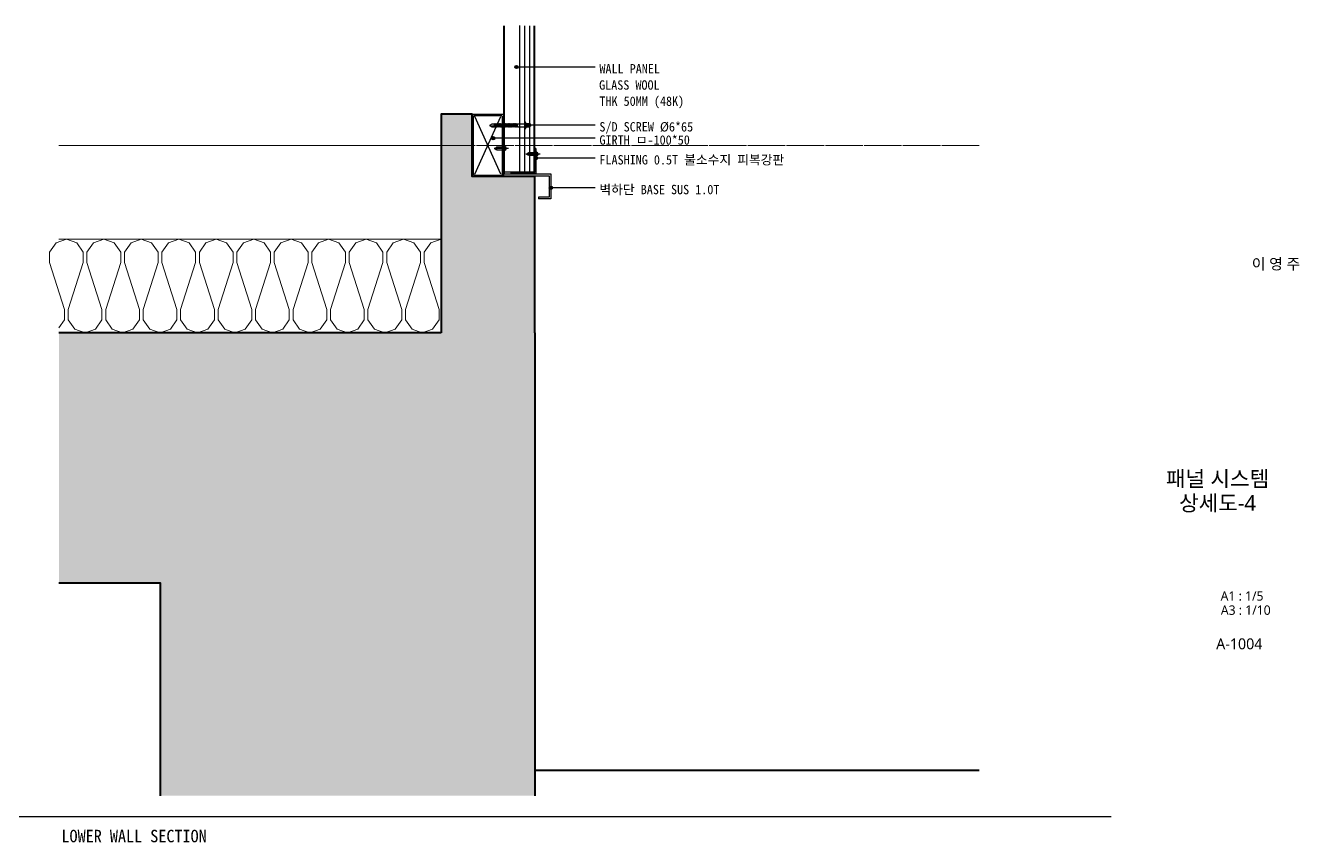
# Model space of a CAD drawing. Header units: millimetres. Extents: x 37538 to 66474, y -29175 to -20683.
# Drawn here: x 52073 to 54113, y -23426 to -22118 of the extents above; entities that cross this region are included whole.
import ezdxf
from ezdxf.enums import TextEntityAlignment as Align

# ---------------------------------------------------------------- set-up
doc = ezdxf.new("R2010")
doc.units = ezdxf.units.MM
doc.header["$MEASUREMENT"] = 0
doc.linetypes.add('CEN', pattern=[62, 60, -1, 0, -1])
doc.layers.get('0').update_dxf_attribs({"linetype": 'CONTINUOUS'})
for name, color, linetype, lineweight in [('A-AXIS-LINE', 1, 'CEN', 15), ('A-BORD-TEXT', 3, 'CONTINUOUS', 25), ('A-CONC-LIN1', 2, 'CONTINUOUS', 40), ('A-GRND', 2, 'CONTINUOUS', 40), ('A-MKXS-LEAD', 7, 'CONTINUOUS', 25), ('A-MKXS-TEXT1', 3, 'CONTINUOUS', 25), ('A-XXXX-FIN2', 6, 'CONTINUOUS', 20), ('A-XXXX-INSL2', 8, 'CONTINUOUS', 18), ('A-XXXX-TXT2', 3, 'CONTINUOUS', 25)]:
    doc.layers.add(name, color=color, linetype=linetype, lineweight=lineweight)
for name, color, linetype in [('A-DIM', 7, 'CONTINUOUS'), ('A-SYM1', 7, 'CONTINUOUS'), ('AA-부자재', 11, 'CONTINUOUS'), ('BEAM', 3, 'CONTINUOUS'), ('SCREW', 6, 'CONTINUOUS'), ('TEXT', 2, 'CONTINUOUS'), ('~부자재', 11, 'CONTINUOUS'), ('오버헤드 FR', 1, 'CONTINUOUS'), ('일람표BOX', 7, 'CONTINUOUS')]:
    doc.layers.add(name, color=color, linetype=linetype)
doc.styles.add('돋움', font='')
doc.styles.add('돋움체', font='')
doc.styles.add('맑은고딕', font='malgun.ttf')
doc.styles.get('돋움').set_extended_font_data('DotumChe')
doc.styles.get('돋움체').set_extended_font_data('DotumChe')
doc.linetypes.add('BATTING', pattern='A,0.00254,-2.54,[134,ltypeshp.shx,S=2.54,R=0,X=-2.54,Y=0],-5.08,[134,ltypeshp.shx,S=2.54,R=180,X=2.54,Y=0],-2.54', length=10.16254)

# ---------------------------------------------------------------- blocks, each defined once
blk = doc.blocks.new('ASDFADADS')
at = {"layer": 'A-SYM1', "color": 4}
for p, q in [((1706806.5, 469268.8), (1706802.5, 469268.8)), ((1706802.5, 469268.8), (1706802.5, 469256.8)), ((1706804.5, 469271.6), (1706803, 469269.8)), ((1706803, 469268.8), (1706803, 469269.8)), ((1706804.5, 469249.9), (1706804.5, 469273)), ((1706804.5, 469271.6), (1706806, 469269.8)), ((1706806, 469268.8), (1706806, 469269.8)), ((1706806.5, 469256.8), (1706806.5, 469268.8)), ((1706808.5, 469256.8), (1706800.5, 469256.8)), ((1706800.5, 469256.8), (1706800.5, 469255.8)), ((1706800.5, 469255.8), (1706808.5, 469255.8)), ((1706802.5, 469256.8), (1706806.5, 469256.8)), ((1706808.5, 469255.8), (1706808.5, 469256.8))]:
    blk.add_line(p, q, dxfattribs=at)
for centre, start, end in [((1706804.4, 469256), 184.1728, 273.6201), ((1706804.7, 469256), 266.3799, 355.8272)]:
    blk.add_arc(centre, 2.75, start, end, dxfattribs=at)
blk = doc.blocks.new('볼트75-1')
at = {"layer": 'AA-부자재'}
for p, q in [((189.2, 1551.6), (189.2, 1545.6)), ((194.2, 1545.6), (194.2, 1551.6)), ((186.7, 1544.6), (183.7, 1543.5)), ((183.7, 1543.5), (183.7, 1542.5)), ((199.7, 1543.5), (183.7, 1543.5)), ((199.7, 1542.5), (183.7, 1542.5)), ((195.5, 1525), (188.2, 1527.5)), ((188.7, 1525.8), (188.2, 1525.5)), ((188.2, 1525.5), (188.7, 1524.8)), ((195.5, 1523), (188.2, 1525.5)), ((188.7, 1523.8), (188.2, 1523.5)), ((188.2, 1523.5), (188.7, 1522.8)), ((195.5, 1521), (188.2, 1523.5)), ((194.7, 1525.8), (188.7, 1527.8)), ((188.7, 1526.8), (188.7, 1525.8)), ((194.7, 1523.8), (188.7, 1525.8)), ((188.7, 1524.8), (188.7, 1523.8)), ((194.7, 1522.7), (188.7, 1524.8)), ((194.7, 1521.8), (188.7, 1523.8)), ((194.7, 1524.7), (194.7, 1523.8)), ((194.7, 1523.8), (195.5, 1523)), ((196.7, 1544.6), (199.7, 1543.5)), ((199.7, 1543.5), (199.7, 1542.5)), ((188.7, 1521.8), (188.2, 1521.5)), ((188.2, 1521.5), (188.7, 1520.8)), ((195.5, 1519), (188.2, 1521.5)), ((188.7, 1519.8), (188.2, 1519.5)), ((188.2, 1519.5), (188.7, 1518.8)), ((195.5, 1517), (188.2, 1519.5)), ((188.7, 1517.8), (188.2, 1517.5)), ((188.2, 1517.5), (188.7, 1516.8)), ((195.5, 1515), (188.2, 1517.5)), ((188.7, 1515.8), (188.2, 1515.5)), ((188.2, 1515.5), (188.7, 1514.8)), ((195.5, 1513), (188.2, 1515.5)), ((188.7, 1513.8), (188.2, 1513.5)), ((188.2, 1513.5), (188.7, 1512.8)), ((195.5, 1511), (188.2, 1513.5)), ((188.7, 1511.8), (188.2, 1511.5)), ((188.2, 1511.5), (188.7, 1510.8)), ((195.5, 1509), (188.2, 1511.5)), ((188.7, 1509.8), (188.2, 1509.5)), ((188.2, 1509.5), (188.7, 1508.8)), ((195.5, 1507), (188.2, 1509.5)), ((188.7, 1507.8), (188.2, 1507.5)), ((188.2, 1507.5), (188.7, 1506.8)), ((195.5, 1505), (188.2, 1507.5)), ((188.7, 1505.8), (188.2, 1505.5)), ((188.2, 1505.5), (188.7, 1504.8)), ((195.5, 1503), (188.2, 1505.5)), ((188.7, 1503.8), (188.2, 1503.5)), ((195.5, 1501), (188.2, 1503.5)), ((188.2, 1503.5), (188.7, 1502.8)), ((188.7, 1501.8), (188.2, 1501.5)), ((195.5, 1499), (188.2, 1501.5)), ((188.2, 1501.5), (188.7, 1500.8)), ((188.7, 1499.8), (188.2, 1499.5)), ((195.5, 1497), (188.2, 1499.5)), ((188.2, 1499.5), (188.7, 1498.8)), ((188.7, 1497.8), (188.2, 1497.5)), ((188.2, 1497.5), (188.7, 1496.8)), ((195.5, 1495), (188.2, 1497.5)), ((188.7, 1522.8), (188.7, 1521.8)), ((194.7, 1520.7), (188.7, 1522.8)), ((194.7, 1519.8), (188.7, 1521.8)), ((188.7, 1520.8), (188.7, 1519.8)), ((194.7, 1518.7), (188.7, 1520.8)), ((194.7, 1517.8), (188.7, 1519.8)), ((188.7, 1518.8), (188.7, 1517.8)), ((194.7, 1516.7), (188.7, 1518.8)), ((194.7, 1515.8), (188.7, 1517.8)), ((188.7, 1516.8), (188.7, 1515.8)), ((194.7, 1514.7), (188.7, 1516.8)), ((194.7, 1513.8), (188.7, 1515.8)), ((194.7, 1512.7), (188.7, 1514.8)), ((188.7, 1514.8), (188.7, 1513.8)), ((194.7, 1511.8), (188.7, 1513.8)), ((188.7, 1512.8), (188.7, 1511.8)), ((194.7, 1510.7), (188.7, 1512.8)), ((194.7, 1509.8), (188.7, 1511.8)), ((188.7, 1510.8), (188.7, 1509.8)), ((194.7, 1508.7), (188.7, 1510.8)), ((194.7, 1507.8), (188.7, 1509.8)), ((188.7, 1508.8), (188.7, 1507.8)), ((194.7, 1506.7), (188.7, 1508.8)), ((194.7, 1505.8), (188.7, 1507.8)), ((188.7, 1506.8), (188.7, 1505.8)), ((194.7, 1504.7), (188.7, 1506.8)), ((194.7, 1503.8), (188.7, 1505.8)), ((194.7, 1502.7), (188.7, 1504.8)), ((188.7, 1504.8), (188.7, 1503.8)), ((194.7, 1501.8), (188.7, 1503.8)), ((194.7, 1500.7), (188.7, 1502.8)), ((188.7, 1502.8), (188.7, 1501.8)), ((194.7, 1499.8), (188.7, 1501.8)), ((194.7, 1498.7), (188.7, 1500.8)), ((188.7, 1500.8), (188.7, 1499.8)), ((194.7, 1497.8), (188.7, 1499.8)), ((194.7, 1496.7), (188.7, 1498.8)), ((188.7, 1498.8), (188.7, 1497.8)), ((194.7, 1495.8), (188.7, 1497.8)), ((188.7, 1496.8), (188.7, 1495.8)), ((194.7, 1494.7), (188.7, 1496.8)), ((195.5, 1523), (194.7, 1522.7)), ((194.7, 1522.7), (194.7, 1521.8)), ((194.7, 1521.8), (195.5, 1521)), ((195.5, 1521), (194.7, 1520.7)), ((194.7, 1520.7), (194.7, 1519.8)), ((194.7, 1519.8), (195.5, 1519)), ((195.5, 1519), (194.7, 1518.7)), ((194.7, 1518.7), (194.7, 1517.8)), ((194.7, 1517.8), (195.5, 1517)), ((195.5, 1517), (194.7, 1516.7)), ((194.7, 1516.7), (194.7, 1515.8)), ((194.7, 1515.8), (195.5, 1515)), ((195.5, 1515), (194.7, 1514.7)), ((194.7, 1514.7), (194.7, 1513.8)), ((194.7, 1513.8), (195.5, 1513)), ((195.5, 1513), (194.7, 1512.7)), ((194.7, 1512.7), (194.7, 1511.8)), ((194.7, 1511.8), (195.5, 1511)), ((195.5, 1511), (194.7, 1510.7)), ((194.7, 1510.7), (194.7, 1509.8)), ((194.7, 1509.8), (195.5, 1509)), ((195.5, 1509), (194.7, 1508.7)), ((194.7, 1508.7), (194.7, 1507.8)), ((194.7, 1507.8), (195.5, 1507)), ((195.5, 1507), (194.7, 1506.7)), ((194.7, 1506.7), (194.7, 1505.8)), ((194.7, 1505.8), (195.5, 1505)), ((195.5, 1505), (194.7, 1504.7)), ((194.7, 1504.7), (194.7, 1503.8)), ((194.7, 1503.8), (195.5, 1503)), ((195.5, 1503), (194.7, 1502.7)), ((194.7, 1502.7), (194.7, 1501.8)), ((194.7, 1501.8), (195.5, 1501)), ((195.5, 1501), (194.7, 1500.7)), ((194.7, 1500.7), (194.7, 1499.8)), ((194.7, 1499.8), (195.5, 1499)), ((195.5, 1499), (194.7, 1498.7)), ((194.7, 1498.7), (194.7, 1497.8)), ((194.7, 1497.8), (195.5, 1497)), ((195.5, 1497), (194.7, 1496.7)), ((194.7, 1496.7), (194.7, 1495.8)), ((188.7, 1495.8), (188.2, 1495.5)), ((188.2, 1495.5), (188.7, 1494.8)), ((195.5, 1493), (188.2, 1495.5)), ((188.7, 1493.8), (188.2, 1493.5)), ((188.2, 1493.5), (188.7, 1492.8)), ((195.5, 1491), (188.2, 1493.5)), ((188.7, 1491.8), (188.2, 1491.5)), ((188.2, 1491.5), (188.7, 1490.8)), ((195.5, 1489), (188.2, 1491.5)), ((188.7, 1489.8), (188.2, 1489.5)), ((195.5, 1487), (188.2, 1489.5)), ((188.2, 1489.5), (188.7, 1488.8)), ((188.7, 1487.8), (188.2, 1487.5)), ((188.2, 1487.5), (188.7, 1486.8)), ((195.5, 1485), (188.2, 1487.5)), ((188.7, 1485.8), (188.2, 1485.5)), ((188.2, 1485.5), (188.7, 1484.8)), ((195.5, 1483), (188.2, 1485.5)), ((188.7, 1483.8), (188.2, 1483.5)), ((188.2, 1483.5), (188.7, 1482.8)), ((195.5, 1481), (188.2, 1483.5)), ((188.7, 1481.8), (188.2, 1481.5)), ((188.2, 1481.5), (188.7, 1480.8)), ((195.5, 1479), (188.2, 1481.5)), ((194.7, 1493.8), (188.7, 1495.8)), ((188.7, 1494.8), (188.7, 1493.8)), ((194.7, 1492.7), (188.7, 1494.8)), ((194.7, 1491.8), (188.7, 1493.8)), ((188.7, 1492.8), (188.7, 1491.8)), ((194.7, 1490.7), (188.7, 1492.8)), ((194.7, 1489.8), (188.7, 1491.8)), ((194.7, 1488.7), (188.7, 1490.8)), ((188.7, 1490.8), (188.7, 1489.8)), ((194.7, 1487.8), (188.7, 1489.8)), ((188.7, 1488.8), (188.7, 1487.8)), ((194.7, 1486.7), (188.7, 1488.8)), ((194.7, 1485.8), (188.7, 1487.8)), ((188.7, 1486.8), (188.7, 1485.8)), ((194.7, 1484.7), (188.7, 1486.8)), ((194.7, 1483.8), (188.7, 1485.8)), ((188.7, 1484.8), (188.7, 1483.8)), ((194.7, 1482.7), (188.7, 1484.8)), ((194.7, 1481.8), (188.7, 1483.8)), ((188.7, 1482.8), (188.7, 1481.8)), ((194.7, 1480.7), (188.7, 1482.8)), ((194.7, 1479.8), (188.7, 1481.8)), ((194.7, 1478.7), (188.7, 1480.8)), ((188.7, 1480.8), (188.7, 1478.5)), ((194.7, 1495.8), (195.5, 1495)), ((195.5, 1495), (194.7, 1494.7)), ((194.7, 1494.7), (194.7, 1493.8)), ((194.7, 1493.8), (195.5, 1493)), ((195.5, 1493), (194.7, 1492.7)), ((194.7, 1492.7), (194.7, 1491.8)), ((194.7, 1491.8), (195.5, 1491)), ((195.5, 1491), (194.7, 1490.7)), ((194.7, 1490.7), (194.7, 1489.8)), ((194.7, 1489.8), (195.5, 1489)), ((195.5, 1489), (194.7, 1488.7)), ((194.7, 1488.7), (194.7, 1487.8)), ((194.7, 1487.8), (195.5, 1487)), ((195.5, 1487), (194.7, 1486.7)), ((194.7, 1486.7), (194.7, 1485.8)), ((194.7, 1485.8), (195.5, 1485)), ((195.5, 1485), (194.7, 1484.7)), ((194.7, 1484.7), (194.7, 1483.8)), ((194.7, 1483.8), (195.5, 1483)), ((195.5, 1483), (194.7, 1482.7)), ((194.7, 1482.7), (194.7, 1481.8)), ((194.7, 1481.8), (195.5, 1481)), ((195.5, 1481), (194.7, 1480.7)), ((194.7, 1480.7), (194.7, 1479.8)), ((194.7, 1479.8), (195.5, 1479)), ((195.5, 1479), (194.7, 1478.7)), ((194.7, 1478.7), (194.7, 1477.5))]:
    blk.add_line(p, q, dxfattribs=at)
for points in [[(195.7, 1545.6), (195.7, 1551.6), (187.7, 1551.6), (187.7, 1545.6)], [(194.7, 1542.5), (194.7, 1525.8), (195.5, 1525), (194.7, 1524.7), (188.7, 1526.8), (188.2, 1527.5), (188.7, 1527.8), (188.7, 1542.5)], [(191.7, 1467.5), (190.7, 1476.5), (188.7, 1478.5), (190.7, 1479.5), (194.7, 1477.5)], [(194.7, 1477.5), (194.7, 1472.5), (191.7, 1467.5), (188.7, 1472.5), (188.7, 1478.5)]]:
    blk.add_lwpolyline(points, dxfattribs=at)
blk.add_lwpolyline([(196.7, 1545.6), (196.7, 1544.6), (186.7, 1544.6), (186.7, 1545.6)], close=True, dxfattribs=at)
at = {"layer": 'SCREW', "color": 7}
blk.add_solid([(199.7, 1543.5), (183.7, 1543.5), (199.7, 1542.5), (183.7, 1542.5)], dxfattribs=at)

msp = doc.modelspace()

# ---------------------------------------------------------------- hatches: boundary and pattern name
at = {"layer": 'A-MKXS-LEAD'}
h = msp.add_hatch(color=256, dxfattribs=at)
h.dxf.hatch_style = 1
h.paths.add_polyline_path([(52856.5, -22184.6, -1), (52861.8, -22184.6, -1)])
h = msp.add_hatch(color=256, dxfattribs=at)
h.dxf.hatch_style = 1
h.paths.add_polyline_path([(52876.8, -22277.5, -1), (52882.1, -22277.5, -1)])
h = msp.add_hatch(color=256, dxfattribs=at)
h.dxf.hatch_style = 1
h.paths.add_polyline_path([(52819.5, -22298.6, -1), (52824.8, -22298.6, -1)])
h = msp.add_hatch(color=256, dxfattribs=at)
h.dxf.hatch_style = 1
h.paths.add_polyline_path([(52887.6, -22330.3, -1), (52892.9, -22330.3, -1)])
h = msp.add_hatch(color=256, dxfattribs=at)
h.dxf.hatch_style = 1
h.paths.add_polyline_path([(52911.9, -22377.9, -1), (52917.1, -22377.9, -1)])
at = {"layer": 'BEAM'}
msp.add_hatch(color=253, dxfattribs=at).paths.add_polyline_path([(52288.5, -23351), (52888.5, -23351), (52888.5, -22360), (52788.5, -22360), (52788.5, -22260), (52738.5, -22260), (52738.5, -22610), (52126.5, -22610), (52126.5, -23010), (52288.5, -23010)])

# ---------------------------------------------------------------- linework, layer by layer
at = {"color": 4}
for p, q in [((52838.5, -22118.5), (52838.5, -22360)), ((52839.5, -22118.5), (52839.5, -22352.2)), ((52872.5, -22352.2), (52872.5, -22118.5)), ((52880.5, -22352.2), (52880.5, -22118.5)), ((52887.5, -22352.2), (52887.5, -22118.5)), ((52888.5, -22352.2), (52888.5, -22118.5)), ((52838.5, -22360), (52888.5, -22360)), ((52839.5, -22352.2), (52888.5, -22352.2))]:
    msp.add_line(p, q, dxfattribs=at)
for p, q in [((52834.5, -22356), (52792.5, -22264)), ((52792.5, -22356), (52834.5, -22264))]:
    msp.add_line(p, q)
at = {"layer": 'A-AXIS-LINE'}
msp.add_line((53600.3, -22310), (52126.5, -22310), dxfattribs=at)
at = {"layer": 'A-CONC-LIN1'}
for p, q in [((52738.5, -22610), (52126.5, -22610)), ((52888.5, -22610), (52888.5, -23351))]:
    msp.add_line(p, q, dxfattribs=at)
for points in [[(52888.5, -22610), (52888.5, -22360), (52788.5, -22360), (52788.5, -22260), (52738.5, -22260), (52738.5, -22610)], [(52126.5, -23010), (52288.5, -23010), (52288.5, -23351)]]:
    msp.add_lwpolyline(points, dxfattribs=at)
at = {"layer": 'A-DIM', "color": 253, "linetype": 'BATTING', "ltscale": 2.3}
msp.add_lwpolyline([(52864.3, -22118.2), (52864.3, -22352.2)], dxfattribs=at)
at = {"layer": 'A-GRND'}
msp.add_line((52888.5, -23310), (53600.3, -23310), dxfattribs=at)
at = {"layer": 'A-MKXS-LEAD'}
for p, q in [((52985.4, -22184.6), (52859.1, -22184.6)), ((52985.4, -22277.5), (52876.8, -22277.5)), ((52985.4, -22298.6), (52822.2, -22298.6)), ((52985.4, -22330.3), (52890.3, -22330.3)), ((52985.4, -22377.9), (52914.5, -22377.9))]:
    msp.add_line(p, q, dxfattribs=at)
for centre in [(52859.1, -22184.6), (52879.4, -22277.5), (52822.2, -22298.6), (52890.3, -22330.3), (52914.5, -22377.9)]:
    msp.add_circle(centre, 2.63, dxfattribs=at)
at = {"layer": 'A-XXXX-FIN2'}
msp.add_line((52738.5, -22310), (52126.5, -22310), dxfattribs=at)
at = {"layer": 'A-XXXX-INSL2'}
msp.add_line((52738.5, -22460), (52126.5, -22460), dxfattribs=at)
msp.add_lwpolyline([(52738.5, -22460), (52722, -22466), (52711.5, -22481), (52711.5, -22497.5), (52735.5, -22572.5), (52735.5, -22589), (52725, -22604), (52708.5, -22610), (52692, -22604), (52681.5, -22589), (52681.5, -22572.5), (52705.5, -22497.5), (52705.5, -22481), (52695, -22466), (52678.5, -22460), (52662, -22466), (52651.5, -22481), (52651.5, -22497.5), (52675.5, -22572.5), (52675.5, -22589), (52665, -22604), (52648.5, -22610), (52632, -22604), (52621.5, -22589), (52621.5, -22572.5), (52645.5, -22497.5), (52645.5, -22481), (52635, -22466), (52618.5, -22460), (52602, -22466), (52591.5, -22481), (52591.5, -22497.5), (52615.5, -22572.5), (52615.5, -22589), (52605, -22604), (52588.5, -22610), (52572, -22604), (52561.5, -22589), (52561.5, -22572.5), (52585.5, -22497.5), (52585.5, -22481), (52575, -22466), (52558.5, -22460), (52542, -22466), (52531.5, -22481), (52531.5, -22497.5), (52555.5, -22572.5), (52555.5, -22589), (52545, -22604), (52528.5, -22610), (52512, -22604), (52501.5, -22589), (52501.5, -22572.5), (52525.5, -22497.5), (52525.5, -22481), (52515, -22466), (52498.5, -22460), (52482, -22466), (52471.5, -22481), (52471.5, -22497.5), (52495.5, -22572.5), (52495.5, -22589), (52485, -22604), (52468.5, -22610), (52452, -22604), (52441.5, -22589), (52441.5, -22572.5), (52465.5, -22497.5), (52465.5, -22481), (52455, -22466), (52438.5, -22460), (52422, -22466), (52411.5, -22481), (52411.5, -22497.5), (52435.5, -22572.5), (52435.5, -22589), (52425, -22604), (52408.5, -22610), (52392, -22604), (52381.5, -22589), (52381.5, -22572.5), (52405.5, -22497.5), (52405.5, -22481), (52395, -22466), (52378.5, -22460), (52362, -22466), (52351.5, -22481), (52351.5, -22497.5), (52375.5, -22572.5), (52375.5, -22589), (52365, -22604), (52348.5, -22610), (52332, -22604), (52321.5, -22589), (52321.5, -22572.5), (52345.5, -22497.5), (52345.5, -22481), (52335, -22466), (52318.5, -22460), (52302, -22466), (52291.5, -22481), (52291.5, -22497.5), (52315.5, -22572.5), (52315.5, -22589), (52305, -22604), (52288.5, -22610), (52272, -22604), (52261.5, -22589), (52261.5, -22572.5), (52285.5, -22497.5), (52285.5, -22481), (52275, -22466), (52258.5, -22460), (52242, -22466), (52231.5, -22481), (52231.5, -22497.5), (52255.5, -22572.5), (52255.5, -22589), (52245, -22604), (52228.5, -22610), (52212, -22604), (52201.5, -22589), (52201.5, -22572.5), (52225.5, -22497.5), (52225.5, -22481), (52215, -22466), (52198.5, -22460), (52182, -22466), (52171.5, -22481), (52171.5, -22497.5), (52195.5, -22572.5), (52195.5, -22589), (52185, -22604), (52168.5, -22610), (52152, -22604), (52141.5, -22589), (52141.5, -22572.5), (52165.5, -22497.5), (52165.5, -22481), (52155, -22466), (52138.5, -22460), (52122, -22466), (52111.5, -22481), (52111.5, -22497.5), (52135.5, -22572.5), (52135.5, -22589), (52126.5, -22601.9)], dxfattribs=at)
at = {"layer": 'TEXT'}
for p, q in [((52836.5, -22305.8), (52836.5, -22358.8)), ((52839.5, -22305.8), (52836.5, -22305.8)), ((52839.5, -22305.8), (52839.5, -22355.8)), ((52888.5, -22315), (52888.5, -22353)), ((52890.5, -22315), (52888.5, -22315)), ((52890.5, -22315), (52890.5, -22355)), ((52836.5, -22358.8), (52911.5, -22358.8)), ((52839.5, -22355.8), (52914.5, -22355.8)), ((52888.5, -22353), (52850.5, -22353)), ((52850.5, -22353), (52850.5, -22355)), ((52890.5, -22355), (52850.5, -22355)), ((52911.5, -22358.8), (52911.5, -22392.8)), ((52911.5, -22358.8), (52911.5, -22392.8)), ((52914.5, -22355.8), (52914.5, -22395.8)), ((52911.5, -22392.8), (52894.5, -22392.8)), ((52894.5, -22392.8), (52894.5, -22395.8)), ((52914.5, -22395.8), (52894.5, -22395.8))]:
    msp.add_line(p, q, dxfattribs=at)
at = {"layer": '오버헤드 FR'}
msp.add_lwpolyline([(52788.5, -22360), (52788.5, -22260), (52838.5, -22260), (52838.5, -22360)], close=True, dxfattribs=at)
msp.add_lwpolyline([(52790.5, -22356), (52790.5, -22264, -0.414214), (52792.5, -22262), (52834.5, -22262, -0.414214), (52836.5, -22264), (52836.5, -22356, -0.414214), (52834.5, -22358), (52792.5, -22358, -0.414214)], format="xyb", close=True, dxfattribs=at)
at = {"layer": '일람표BOX', "color": 6}
msp.add_line((50137.6, -23384), (53811.4, -23384), dxfattribs=at)

# ---------------------------------------------------------------- block references
at = {"layer": 'A-SYM1', "rotation": 89.99999999999997}
for p in [(522096.3, -1729119.5), (522147.3, -1729128.4)]:
    msp.add_blockref('ASDFADADS', p, dxfattribs=at)
at = {"layer": '~부자재', "xscale": -0.75, "yscale": 0.75, "zscale": 0.75, "rotation": 270}
msp.add_blockref('볼트75-1', (51715.7, -22421.9), dxfattribs=at)

# ---------------------------------------------------------------- texts
at = {"layer": 'A-BORD-TEXT', "style": '맑은고딕'}
for s, height, p in [('이 영 주', 17.5, (54114.5, -22508.5)), ('A1 : 1/5', 15, (54055.6, -23038.7)), ('A3 : 1/10', 15, (54067.1, -23061.3))]:
    msp.add_text(s, height=height, dxfattribs=at).set_placement(p, align=Align.RIGHT)
for s, p in [('패널 시스템', (53982, -22843.4)), ('상세도-4', (53982, -22882.4))]:
    msp.add_text(s, height=25, dxfattribs=at).set_placement(p, align=Align.MIDDLE_CENTER)
msp.add_text('A-1004', height=17.5, dxfattribs=at).set_placement((53979.8, -23116.5))
at = {"layer": 'A-MKXS-TEXT1', "style": '돋움체'}
for s, p in [('WALL PANEL', (52992.1, -22194.9)), ('GLASS WOOL ', (52991.6, -22220.9)), ('THK 50MM (48K) ', (52992.1, -22246.8)), ('S/D SCREW %%C6*65', (52992.1, -22287.8)), ('GIRTH ㅁ-100*50', (52992.1, -22308.9)), ('FLASHING 0.5T 불소수지 피복강판', (52992.1, -22340.6)), ('벽하단 BASE SUS 1.0T', (52992.1, -22388.2))]:
    msp.add_text(s, height=15, dxfattribs=at).set_placement(p)
at = {"layer": 'A-XXXX-TXT2', "style": '돋움'}
msp.add_text('LOWER WALL SECTION', height=20, dxfattribs=at).set_placement((52130.6, -23415.4), align=Align.MIDDLE_LEFT)

doc.saveas('drawing.dxf')
